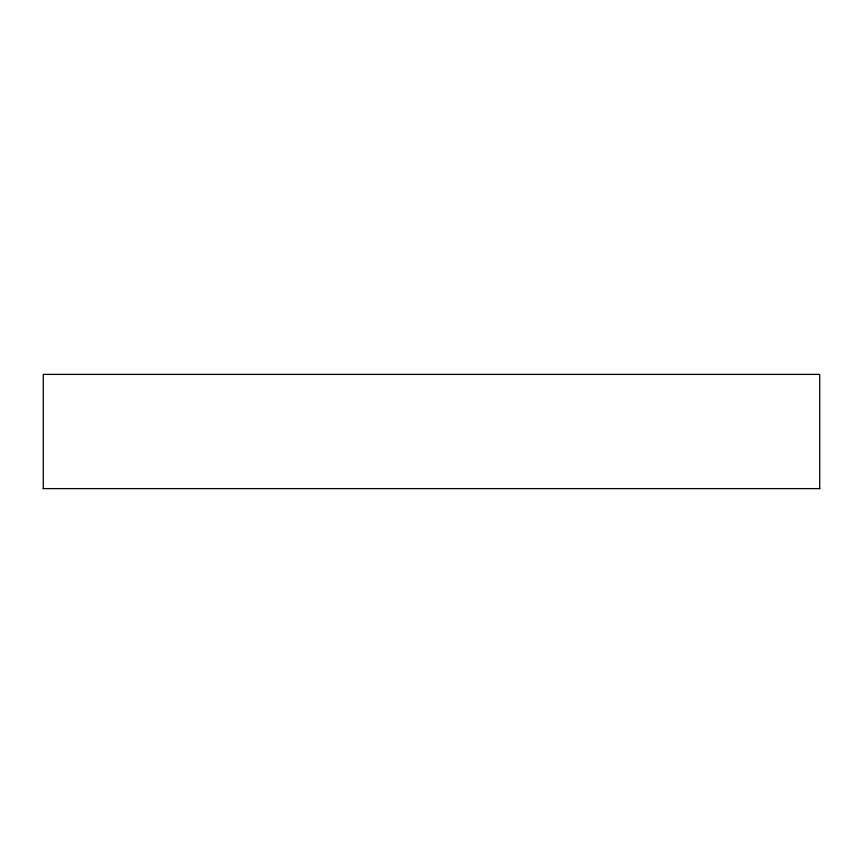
<?xml version="1.0" encoding="UTF-8"?>
<svg xmlns="http://www.w3.org/2000/svg" width="863" height="863" viewBox="0 0 863 863"><rect width="100%" height="100%" fill="white"/><g stroke="black" fill="none" stroke-linecap="round" stroke-linejoin="round"><path stroke-width="1.29" d="M43.15 488.609L819.85 488.609M819.721 488.609L819.721 374.391L43.279 374.391L43.279 488.609"/></g></svg>
